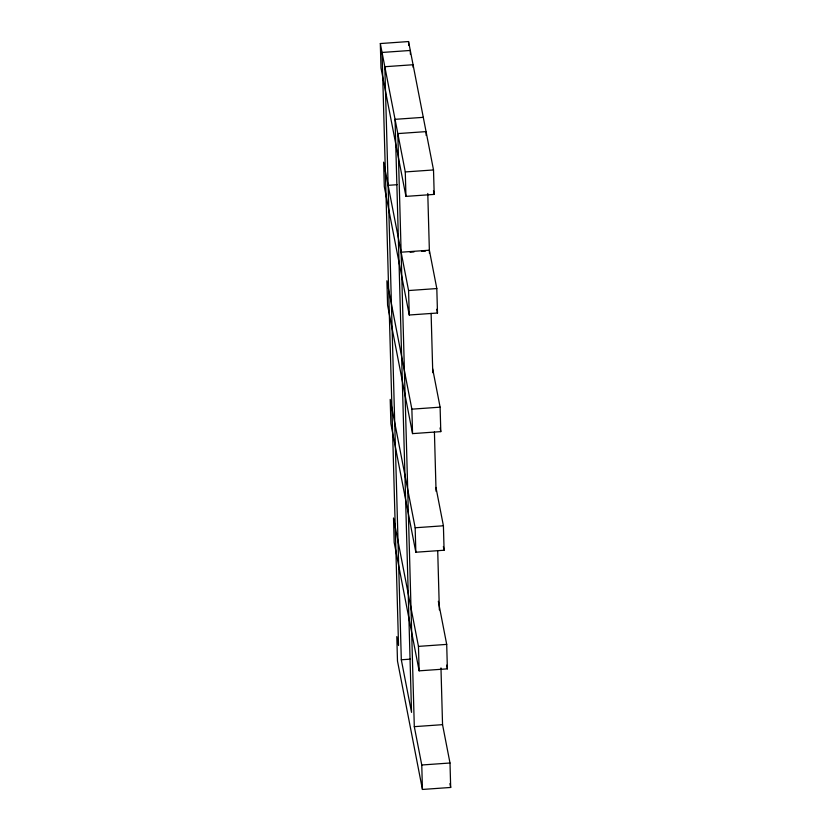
<?xml version="1.0" encoding="UTF-8"?>
<svg xmlns="http://www.w3.org/2000/svg" width="831" height="831" viewBox="0 0 831 831"><rect width="100%" height="100%" fill="white"/><g stroke="black" fill="none" stroke-linecap="round" stroke-linejoin="round"><path stroke-width="1.25" d="M380.318 43.544L408.561 41.55L433.512 169.95L434.198 194.402L405.954 196.386L381.003 67.997L380.318 43.544L405.279 171.934L405.954 196.386M423.291 117.337L395.047 119.332L398.35 237.936M405.279 171.934L433.512 169.95M388.119 185.334L397.104 184.7M410.119 252.188L413.973 251.918M421.681 251.367L425.524 251.097M408.572 290.549L436.815 288.554L437.49 313.017L409.257 315.001L384.296 186.611L383.621 162.149L408.572 290.549L409.257 315.001M411.875 409.164L440.108 407.169L440.794 431.621L412.55 433.616L387.589 305.216L386.914 280.764L411.875 409.164L412.55 433.616M415.168 527.768L443.411 525.784L444.086 550.236L415.843 552.231L390.892 423.831L390.206 399.379L415.168 527.768L415.843 552.231M418.46 646.383L446.704 644.389L447.379 668.851L419.146 670.835L394.185 542.446L393.51 517.983L418.46 646.383L419.146 670.835M413.132 67.311L413.069 64.735L384.826 66.719L401.311 659.783L410.296 659.149M401.134 252.821L414.305 726.658L442.549 724.663L449.997 763.003L450.682 787.456L422.439 789.45L397.488 661.05L396.803 636.598L398.537 645.51L382.052 52.457L410.296 50.462L410.4 54.327M414.305 726.658L421.764 764.998L449.997 763.003M433.47 190.694L434.198 194.402M436.815 288.554L429.357 250.214L401.124 252.209L397.82 133.594L426.064 131.61L426.168 135.463M436.774 309.298L437.49 313.017M432.66 368.829L440.108 407.169M440.066 427.913L440.794 431.621M435.953 487.444L443.411 525.784M443.37 546.528L444.086 550.236M438.332 601.301L446.704 644.389M446.663 665.143L447.379 668.851M449.935 783.643L450.682 787.456M401.311 659.783L411.532 712.385L398.361 238.549M427.778 193.467L429.45 253.341M431.112 313.37L432.764 372.693M434.416 431.975L436.057 491.298M437.708 550.589L439.36 609.912M440.97 667.916L442.549 724.663M408.561 41.55L408.665 45.414M421.764 764.998L422.439 789.45"/></g></svg>
